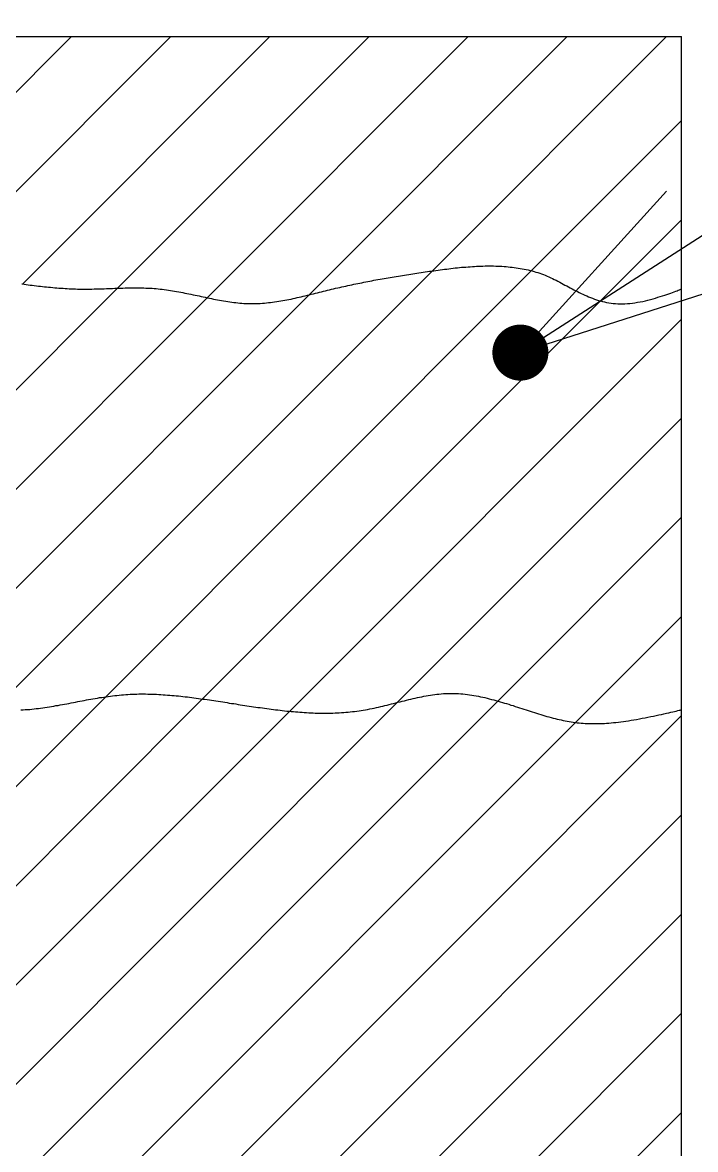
# Model space of a CAD drawing. Extents: x 443 to 1217, y -1921 to -677.
# Drawn here: x 1110.01 to 1116.4, y -1439.28 to -1428.58 of the extents above; entities that cross this region are included whole.
import ezdxf

# ---------------------------------------------------------------- set-up
doc = ezdxf.new("R2010")
doc.units = 0
doc.header["$MEASUREMENT"] = 0
doc.layers.get('0').update_dxf_attribs({"linetype": 'CONTINUOUS'})
doc.layers.add('2', color=2, linetype='CONTINUOUS')
doc.layers.add('3', color=8, linetype='CONTINUOUS')

msp = doc.modelspace()

# ---------------------------------------------------------------- linework, layer by layer
at = {"color": 7, "linetype": 'Continuous'}
msp.add_line((1114.74, -1431.714), (1137.922, -1416.764), dxfattribs=at)
at = {"color": 0}
for q in [(1116.129, -1430.181), (1116.979, -1430.27), (1116.71, -1431.081)]:
    msp.add_line((1114.74, -1431.714), q, dxfattribs=at)
at = {"color": 0, "const_width": 0.266}
msp.add_lwpolyline([(1114.622, -1431.653, 1), (1114.859, -1431.775, 1), (1114.622, -1431.653)], format="xyb", dxfattribs=at)
at = {"layer": '2', "color": 8, "linetype": 'Continuous'}
for p, q in [((1108.001, -1431.188), (1110.476, -1428.712)), ((1109.149, -1430.982), (1111.418, -1428.712)), ((1110.01, -1431.063), (1112.36, -1428.712)), ((1110.912, -1431.102), (1113.302, -1428.712)), ((1111.764, -1431.193), (1114.244, -1428.712)), ((1112.732, -1431.166), (1115.186, -1428.712)), ((1113.902, -1430.939), (1116.128, -1428.712)), ((1114.841, -1430.941), (1116.271, -1429.511)), ((1115.52, -1431.204), (1116.271, -1430.453)), ((1109.741, -1435.099), (1113.902, -1430.939)), ((1110.8, -1434.982), (1114.841, -1430.941)), ((1106.798, -1435.217), (1110.912, -1431.102)), ((1107.691, -1435.266), (1111.764, -1431.193)), ((1108.883, -1435.015), (1112.732, -1431.166)), ((1111.721, -1435.003), (1115.52, -1431.204)), ((1112.545, -1435.121), (1116.271, -1431.395)), ((1113.571, -1435.037), (1116.271, -1432.336)), ((1114.522, -1435.028), (1116.271, -1433.278)), ((1115.269, -1435.222), (1116.271, -1434.22)), ((1103.883, -1441.899), (1110.8, -1434.982)), ((1103.883, -1442.84), (1111.721, -1435.003)), ((1105.44, -1443.168), (1113.571, -1435.037)), ((1106.57, -1442.979), (1114.522, -1435.028)), ((1104.454, -1443.212), (1112.545, -1435.121)), ((1107.468, -1443.023), (1115.269, -1435.222)), ((1108.182, -1443.251), (1116.271, -1435.162)), ((1109.169, -1443.206), (1116.271, -1436.104)), ((1110.235, -1443.081), (1116.271, -1437.046)), ((1111.177, -1443.082), (1116.271, -1437.988)), ((1111.98, -1443.221), (1116.271, -1438.93))]:
    msp.add_line(p, q, dxfattribs=at)
at = {"layer": '3', "color": 3, "linetype": 'Continuous'}
for p in [(1102.951, -1428.712), (1116.271, -1449.492)]:
    msp.add_line(p, (1116.271, -1428.712), dxfattribs=at)
at = {"layer": '3', "color": 3}
for p, q in [((1113.62, -1430.981), (1113.639, -1430.978)), ((1113.639, -1430.978), (1113.659, -1430.974)), ((1113.659, -1430.974), (1113.679, -1430.971)), ((1113.679, -1430.971), (1113.698, -1430.968)), ((1113.698, -1430.968), (1113.718, -1430.965)), ((1113.718, -1430.965), (1113.738, -1430.962)), ((1113.738, -1430.962), (1113.758, -1430.959)), ((1113.758, -1430.959), (1113.777, -1430.956)), ((1113.777, -1430.956), (1113.797, -1430.953)), ((1113.797, -1430.953), (1113.817, -1430.95)), ((1113.817, -1430.95), (1113.837, -1430.947)), ((1113.837, -1430.947), (1113.857, -1430.944)), ((1113.857, -1430.944), (1113.878, -1430.942)), ((1113.878, -1430.942), (1113.898, -1430.939)), ((1113.898, -1430.939), (1113.918, -1430.936)), ((1113.918, -1430.936), (1113.938, -1430.933)), ((1113.938, -1430.933), (1113.958, -1430.93)), ((1113.958, -1430.93), (1113.979, -1430.927)), ((1113.979, -1430.927), (1113.999, -1430.925)), ((1113.999, -1430.925), (1114.019, -1430.922)), ((1114.019, -1430.922), (1114.04, -1430.92)), ((1114.04, -1430.92), (1114.06, -1430.917)), ((1114.06, -1430.917), (1114.08, -1430.915)), ((1114.08, -1430.915), (1114.101, -1430.912)), ((1114.101, -1430.912), (1114.121, -1430.91)), ((1114.121, -1430.91), (1114.142, -1430.908)), ((1114.142, -1430.908), (1114.162, -1430.906)), ((1114.162, -1430.906), (1114.182, -1430.904)), ((1114.182, -1430.904), (1114.203, -1430.902)), ((1114.203, -1430.902), (1114.223, -1430.901)), ((1114.223, -1430.901), (1114.243, -1430.899)), ((1114.243, -1430.899), (1114.264, -1430.898)), ((1114.264, -1430.898), (1114.284, -1430.896)), ((1114.284, -1430.896), (1114.305, -1430.895)), ((1114.305, -1430.895), (1114.325, -1430.894)), ((1114.325, -1430.894), (1114.345, -1430.893)), ((1114.345, -1430.893), (1114.365, -1430.892)), ((1114.365, -1430.892), (1114.385, -1430.892)), ((1114.385, -1430.892), (1114.405, -1430.891)), ((1114.405, -1430.891), (1114.426, -1430.891)), ((1114.426, -1430.891), (1114.446, -1430.891)), ((1114.446, -1430.891), (1114.466, -1430.891)), ((1114.466, -1430.891), (1114.486, -1430.891)), ((1114.486, -1430.891), (1114.506, -1430.892)), ((1114.506, -1430.892), (1114.525, -1430.892)), ((1114.525, -1430.892), (1114.545, -1430.893)), ((1114.545, -1430.893), (1114.565, -1430.894)), ((1114.565, -1430.894), (1114.585, -1430.896)), ((1114.585, -1430.896), (1114.604, -1430.897)), ((1114.604, -1430.897), (1114.624, -1430.899)), ((1114.624, -1430.899), (1114.643, -1430.901)), ((1114.643, -1430.901), (1114.663, -1430.903)), ((1114.663, -1430.903), (1114.682, -1430.905)), ((1114.682, -1430.905), (1114.701, -1430.908)), ((1114.701, -1430.908), (1114.72, -1430.911)), ((1114.72, -1430.911), (1114.739, -1430.914)), ((1114.739, -1430.914), (1114.758, -1430.917)), ((1114.758, -1430.917), (1114.777, -1430.921)), ((1114.777, -1430.921), (1114.796, -1430.925)), ((1114.796, -1430.925), (1114.814, -1430.929)), ((1114.814, -1430.929), (1114.833, -1430.934)), ((1114.833, -1430.934), (1114.851, -1430.938)), ((1114.851, -1430.938), (1114.87, -1430.943)), ((1114.87, -1430.943), (1114.888, -1430.949)), ((1114.888, -1430.949), (1114.906, -1430.954)), ((1114.906, -1430.954), (1114.924, -1430.96)), ((1114.924, -1430.96), (1114.942, -1430.967)), ((1114.942, -1430.967), (1114.959, -1430.973)), ((1114.959, -1430.973), (1114.977, -1430.98)), ((1114.977, -1430.98), (1114.994, -1430.987)), ((1110.004, -1431.062), (1110.024, -1431.065)), ((1110.024, -1431.065), (1110.043, -1431.067)), ((1110.043, -1431.067), (1110.063, -1431.07)), ((1110.063, -1431.07), (1110.082, -1431.072)), ((1110.082, -1431.072), (1110.102, -1431.075)), ((1110.102, -1431.075), (1110.121, -1431.077)), ((1110.121, -1431.077), (1110.141, -1431.079)), ((1110.141, -1431.079), (1110.16, -1431.082)), ((1110.16, -1431.082), (1110.18, -1431.084)), ((1110.18, -1431.084), (1110.199, -1431.086)), ((1110.199, -1431.086), (1110.219, -1431.088)), ((1113.043, -1431.09), (1113.062, -1431.086)), ((1113.062, -1431.086), (1113.081, -1431.082)), ((1113.081, -1431.082), (1113.1, -1431.077)), ((1113.1, -1431.077), (1113.12, -1431.073)), ((1113.12, -1431.073), (1113.139, -1431.069)), ((1113.139, -1431.069), (1113.158, -1431.065)), ((1113.158, -1431.065), (1113.177, -1431.061)), ((1113.177, -1431.061), (1113.196, -1431.057)), ((1113.196, -1431.057), (1113.215, -1431.053)), ((1113.215, -1431.053), (1113.234, -1431.05)), ((1113.234, -1431.05), (1113.253, -1431.046)), ((1113.253, -1431.046), (1113.272, -1431.042)), ((1113.272, -1431.042), (1113.292, -1431.038)), ((1113.292, -1431.038), (1113.311, -1431.035)), ((1113.311, -1431.035), (1113.33, -1431.031)), ((1113.33, -1431.031), (1113.349, -1431.027)), ((1113.349, -1431.027), (1113.368, -1431.024)), ((1113.368, -1431.024), (1113.387, -1431.02)), ((1113.387, -1431.02), (1113.407, -1431.017)), ((1113.407, -1431.017), (1113.426, -1431.013)), ((1113.426, -1431.013), (1113.445, -1431.01)), ((1113.445, -1431.01), (1113.464, -1431.007)), ((1113.464, -1431.007), (1113.484, -1431.003)), ((1113.484, -1431.003), (1113.503, -1431)), ((1113.503, -1431), (1113.523, -1430.997)), ((1113.523, -1430.997), (1113.542, -1430.993)), ((1113.542, -1430.993), (1113.561, -1430.99)), ((1113.561, -1430.99), (1113.581, -1430.987)), ((1113.581, -1430.987), (1113.6, -1430.984)), ((1113.6, -1430.984), (1113.62, -1430.981)), ((1114.994, -1430.987), (1115.011, -1430.995)), ((1115.011, -1430.995), (1115.029, -1431.003)), ((1115.029, -1431.003), (1115.046, -1431.011)), ((1115.046, -1431.011), (1115.063, -1431.019)), ((1115.063, -1431.019), (1115.08, -1431.027)), ((1115.08, -1431.027), (1115.097, -1431.036)), ((1115.097, -1431.036), (1115.114, -1431.045)), ((1115.114, -1431.045), (1115.13, -1431.054)), ((1115.13, -1431.054), (1115.147, -1431.063)), ((1115.147, -1431.063), (1115.164, -1431.072)), ((1115.164, -1431.072), (1115.181, -1431.081)), ((1115.181, -1431.081), (1115.198, -1431.09)), ((1110.219, -1431.088), (1110.238, -1431.09)), ((1110.238, -1431.09), (1110.258, -1431.092)), ((1110.258, -1431.092), (1110.277, -1431.094)), ((1110.277, -1431.094), (1110.297, -1431.096)), ((1110.297, -1431.096), (1110.317, -1431.098)), ((1110.317, -1431.098), (1110.336, -1431.099)), ((1110.336, -1431.099), (1110.355, -1431.101)), ((1110.355, -1431.101), (1110.375, -1431.102)), ((1110.375, -1431.102), (1110.395, -1431.103)), ((1110.395, -1431.103), (1110.414, -1431.105)), ((1110.414, -1431.105), (1110.434, -1431.106)), ((1110.434, -1431.106), (1110.453, -1431.107)), ((1110.453, -1431.107), (1110.473, -1431.108)), ((1110.473, -1431.108), (1110.493, -1431.108)), ((1110.493, -1431.108), (1110.512, -1431.109)), ((1110.512, -1431.109), (1110.532, -1431.11)), ((1110.532, -1431.11), (1110.551, -1431.11)), ((1110.551, -1431.11), (1110.571, -1431.11)), ((1110.571, -1431.11), (1110.59, -1431.11)), ((1110.59, -1431.11), (1110.61, -1431.11)), ((1110.61, -1431.11), (1110.63, -1431.11)), ((1110.63, -1431.11), (1110.649, -1431.11)), ((1110.649, -1431.11), (1110.669, -1431.11)), ((1110.669, -1431.11), (1110.689, -1431.109)), ((1110.689, -1431.109), (1110.709, -1431.109)), ((1110.709, -1431.109), (1110.728, -1431.108)), ((1110.728, -1431.108), (1110.748, -1431.108)), ((1110.748, -1431.108), (1110.767, -1431.107)), ((1110.767, -1431.107), (1110.787, -1431.107)), ((1110.787, -1431.107), (1110.807, -1431.106)), ((1110.807, -1431.106), (1110.827, -1431.105)), ((1110.827, -1431.105), (1110.846, -1431.104)), ((1110.846, -1431.104), (1110.866, -1431.104)), ((1110.866, -1431.104), (1110.886, -1431.103)), ((1110.886, -1431.103), (1110.905, -1431.102)), ((1110.905, -1431.102), (1110.925, -1431.102)), ((1110.925, -1431.102), (1110.945, -1431.101)), ((1110.945, -1431.101), (1110.964, -1431.101)), ((1110.964, -1431.101), (1110.984, -1431.1)), ((1110.984, -1431.1), (1111.004, -1431.1)), ((1111.004, -1431.1), (1111.024, -1431.099)), ((1111.024, -1431.099), (1111.043, -1431.099)), ((1111.043, -1431.099), (1111.063, -1431.099)), ((1111.063, -1431.099), (1111.083, -1431.099)), ((1111.083, -1431.099), (1111.102, -1431.099)), ((1111.102, -1431.099), (1111.122, -1431.099)), ((1111.122, -1431.099), (1111.142, -1431.099)), ((1111.142, -1431.099), (1111.161, -1431.1)), ((1111.161, -1431.1), (1111.181, -1431.101)), ((1111.181, -1431.101), (1111.201, -1431.101)), ((1111.201, -1431.101), (1111.22, -1431.102)), ((1111.22, -1431.102), (1111.24, -1431.103)), ((1111.24, -1431.103), (1111.259, -1431.105)), ((1111.259, -1431.105), (1111.279, -1431.106)), ((1111.279, -1431.106), (1111.299, -1431.108)), ((1111.299, -1431.108), (1111.318, -1431.11)), ((1111.318, -1431.11), (1111.338, -1431.112)), ((1111.338, -1431.112), (1111.357, -1431.115)), ((1111.357, -1431.115), (1111.377, -1431.117)), ((1111.377, -1431.117), (1111.396, -1431.12)), ((1111.396, -1431.12), (1111.416, -1431.123)), ((1111.416, -1431.123), (1111.435, -1431.126)), ((1111.435, -1431.126), (1111.455, -1431.129)), ((1111.455, -1431.129), (1111.474, -1431.133)), ((1111.474, -1431.133), (1111.494, -1431.136)), ((1111.494, -1431.136), (1111.513, -1431.14)), ((1111.513, -1431.14), (1111.533, -1431.144)), ((1111.533, -1431.144), (1111.552, -1431.148)), ((1111.552, -1431.148), (1111.571, -1431.152)), ((1111.571, -1431.152), (1111.591, -1431.156)), ((1111.591, -1431.156), (1111.61, -1431.16)), ((1111.61, -1431.16), (1111.63, -1431.164)), ((1111.63, -1431.164), (1111.649, -1431.168)), ((1111.649, -1431.168), (1111.668, -1431.172)), ((1111.668, -1431.172), (1111.688, -1431.176)), ((1111.688, -1431.176), (1111.707, -1431.18)), ((1111.707, -1431.18), (1111.727, -1431.185)), ((1111.727, -1431.185), (1111.746, -1431.189)), ((1111.746, -1431.189), (1111.765, -1431.193)), ((1111.765, -1431.193), (1111.785, -1431.197)), ((1112.599, -1431.196), (1112.619, -1431.192)), ((1112.619, -1431.192), (1112.638, -1431.188)), ((1112.638, -1431.188), (1112.658, -1431.183)), ((1112.658, -1431.183), (1112.677, -1431.179)), ((1112.677, -1431.179), (1112.696, -1431.174)), ((1112.696, -1431.174), (1112.716, -1431.17)), ((1112.716, -1431.17), (1112.735, -1431.165)), ((1112.735, -1431.165), (1112.754, -1431.16)), ((1112.754, -1431.16), (1112.774, -1431.156)), ((1112.774, -1431.156), (1112.793, -1431.151)), ((1112.793, -1431.151), (1112.812, -1431.146)), ((1112.812, -1431.146), (1112.832, -1431.141)), ((1112.832, -1431.141), (1112.851, -1431.136)), ((1112.851, -1431.136), (1112.87, -1431.132)), ((1112.87, -1431.132), (1112.89, -1431.127)), ((1112.89, -1431.127), (1112.909, -1431.122)), ((1112.909, -1431.122), (1112.928, -1431.117)), ((1112.928, -1431.117), (1112.947, -1431.113)), ((1112.947, -1431.113), (1112.966, -1431.108)), ((1112.966, -1431.108), (1112.985, -1431.103)), ((1112.985, -1431.103), (1113.005, -1431.099)), ((1113.005, -1431.099), (1113.024, -1431.095)), ((1113.024, -1431.095), (1113.043, -1431.09)), ((1115.198, -1431.09), (1115.215, -1431.099)), ((1115.215, -1431.099), (1115.232, -1431.108)), ((1115.232, -1431.108), (1115.249, -1431.117)), ((1115.249, -1431.117), (1115.266, -1431.126)), ((1115.266, -1431.126), (1115.283, -1431.135)), ((1115.283, -1431.135), (1115.3, -1431.144)), ((1115.3, -1431.144), (1115.318, -1431.152)), ((1115.318, -1431.152), (1115.335, -1431.16)), ((1115.335, -1431.16), (1115.353, -1431.168)), ((1115.353, -1431.168), (1115.371, -1431.176)), ((1115.371, -1431.176), (1115.389, -1431.184)), ((1115.389, -1431.184), (1115.407, -1431.191)), ((1115.407, -1431.191), (1115.425, -1431.198)), ((1116.024, -1431.196), (1116.047, -1431.189)), ((1116.047, -1431.189), (1116.07, -1431.182)), ((1116.07, -1431.182), (1116.091, -1431.175)), ((1116.091, -1431.175), (1116.112, -1431.168)), ((1116.112, -1431.168), (1116.132, -1431.162)), ((1116.132, -1431.162), (1116.152, -1431.155)), ((1116.152, -1431.155), (1116.169, -1431.149)), ((1116.169, -1431.149), (1116.186, -1431.143)), ((1116.186, -1431.143), (1116.202, -1431.137)), ((1116.202, -1431.137), (1116.217, -1431.131)), ((1116.217, -1431.131), (1116.23, -1431.126)), ((1116.23, -1431.126), (1116.241, -1431.122)), ((1116.241, -1431.122), (1116.251, -1431.118)), ((1116.251, -1431.118), (1116.26, -1431.115)), ((1116.26, -1431.115), (1116.266, -1431.112)), ((1116.266, -1431.112), (1116.271, -1431.11)), ((1111.785, -1431.197), (1111.804, -1431.201)), ((1111.804, -1431.201), (1111.823, -1431.205)), ((1111.823, -1431.205), (1111.843, -1431.209)), ((1111.843, -1431.209), (1111.862, -1431.212)), ((1111.862, -1431.212), (1111.882, -1431.216)), ((1111.882, -1431.216), (1111.901, -1431.219)), ((1111.901, -1431.219), (1111.92, -1431.223)), ((1111.92, -1431.223), (1111.94, -1431.226)), ((1111.94, -1431.226), (1111.959, -1431.229)), ((1111.959, -1431.229), (1111.978, -1431.232)), ((1111.978, -1431.232), (1111.998, -1431.234)), ((1111.998, -1431.234), (1112.017, -1431.237)), ((1112.017, -1431.237), (1112.036, -1431.239)), ((1112.036, -1431.239), (1112.056, -1431.241)), ((1112.056, -1431.241), (1112.075, -1431.243)), ((1112.075, -1431.243), (1112.095, -1431.245)), ((1112.095, -1431.245), (1112.114, -1431.246)), ((1112.114, -1431.246), (1112.133, -1431.247)), ((1112.133, -1431.247), (1112.153, -1431.248)), ((1112.153, -1431.248), (1112.172, -1431.248)), ((1112.172, -1431.248), (1112.191, -1431.248)), ((1112.191, -1431.248), (1112.211, -1431.248)), ((1112.211, -1431.248), (1112.23, -1431.247)), ((1112.23, -1431.247), (1112.25, -1431.247)), ((1112.25, -1431.247), (1112.269, -1431.246)), ((1112.269, -1431.246), (1112.289, -1431.244)), ((1112.289, -1431.244), (1112.308, -1431.243)), ((1112.308, -1431.243), (1112.328, -1431.241)), ((1112.328, -1431.241), (1112.347, -1431.239)), ((1112.347, -1431.239), (1112.366, -1431.237)), ((1112.366, -1431.237), (1112.386, -1431.235)), ((1112.386, -1431.235), (1112.405, -1431.232)), ((1112.405, -1431.232), (1112.425, -1431.229)), ((1112.425, -1431.229), (1112.444, -1431.226)), ((1112.444, -1431.226), (1112.464, -1431.223)), ((1112.464, -1431.223), (1112.483, -1431.22)), ((1112.483, -1431.22), (1112.502, -1431.216)), ((1112.502, -1431.216), (1112.522, -1431.212)), ((1112.522, -1431.212), (1112.541, -1431.209)), ((1112.541, -1431.209), (1112.561, -1431.205)), ((1112.561, -1431.205), (1112.58, -1431.201)), ((1112.58, -1431.201), (1112.599, -1431.196)), ((1115.425, -1431.198), (1115.444, -1431.205)), ((1115.444, -1431.205), (1115.463, -1431.212)), ((1115.463, -1431.212), (1115.482, -1431.218)), ((1115.482, -1431.218), (1115.501, -1431.223)), ((1115.501, -1431.223), (1115.521, -1431.228)), ((1115.521, -1431.228), (1115.541, -1431.233)), ((1115.541, -1431.233), (1115.56, -1431.237)), ((1115.56, -1431.237), (1115.581, -1431.241)), ((1115.581, -1431.241), (1115.602, -1431.244)), ((1115.602, -1431.244), (1115.623, -1431.246)), ((1115.623, -1431.246), (1115.644, -1431.248)), ((1115.644, -1431.248), (1115.666, -1431.25)), ((1115.666, -1431.25), (1115.688, -1431.251)), ((1115.688, -1431.251), (1115.711, -1431.251)), ((1115.711, -1431.251), (1115.734, -1431.25)), ((1115.734, -1431.25), (1115.757, -1431.249)), ((1115.757, -1431.249), (1115.781, -1431.247)), ((1115.781, -1431.247), (1115.805, -1431.244)), ((1115.805, -1431.244), (1115.829, -1431.24)), ((1115.829, -1431.24), (1115.854, -1431.236)), ((1115.854, -1431.236), (1115.879, -1431.232)), ((1115.879, -1431.232), (1115.903, -1431.227)), ((1115.903, -1431.227), (1115.928, -1431.221)), ((1115.928, -1431.221), (1115.953, -1431.215)), ((1115.953, -1431.215), (1115.977, -1431.209)), ((1115.977, -1431.209), (1116.001, -1431.203)), ((1116.001, -1431.203), (1116.024, -1431.196)), ((1110.431, -1435.049), (1110.451, -1435.045)), ((1110.451, -1435.045), (1110.472, -1435.041)), ((1110.472, -1435.041), (1110.493, -1435.037)), ((1110.493, -1435.037), (1110.513, -1435.033)), ((1110.513, -1435.033), (1110.534, -1435.029)), ((1110.534, -1435.029), (1110.555, -1435.025)), ((1110.555, -1435.025), (1110.575, -1435.021)), ((1110.575, -1435.021), (1110.596, -1435.017)), ((1110.596, -1435.017), (1110.617, -1435.013)), ((1110.617, -1435.013), (1110.638, -1435.009)), ((1110.638, -1435.009), (1110.658, -1435.005)), ((1110.658, -1435.005), (1110.679, -1435.002)), ((1110.679, -1435.002), (1110.7, -1434.998)), ((1110.7, -1434.998), (1110.721, -1434.995)), ((1110.721, -1434.995), (1110.741, -1434.991)), ((1110.741, -1434.991), (1110.762, -1434.988)), ((1110.762, -1434.988), (1110.783, -1434.985)), ((1110.783, -1434.985), (1110.804, -1434.982)), ((1110.804, -1434.982), (1110.824, -1434.979)), ((1110.824, -1434.979), (1110.845, -1434.976)), ((1110.845, -1434.976), (1110.866, -1434.973)), ((1110.866, -1434.973), (1110.887, -1434.971)), ((1110.887, -1434.971), (1110.907, -1434.969)), ((1110.907, -1434.969), (1110.928, -1434.966)), ((1110.928, -1434.966), (1110.949, -1434.965)), ((1110.949, -1434.965), (1110.97, -1434.963)), ((1110.97, -1434.963), (1110.99, -1434.961)), ((1110.99, -1434.961), (1111.011, -1434.96)), ((1111.011, -1434.96), (1111.032, -1434.959)), ((1111.032, -1434.959), (1111.053, -1434.958)), ((1111.053, -1434.958), (1111.074, -1434.957)), ((1111.074, -1434.957), (1111.095, -1434.957)), ((1111.095, -1434.957), (1111.116, -1434.956)), ((1111.116, -1434.956), (1111.136, -1434.956)), ((1111.136, -1434.956), (1111.157, -1434.956)), ((1111.157, -1434.956), (1111.178, -1434.956)), ((1111.178, -1434.956), (1111.199, -1434.957)), ((1111.199, -1434.957), (1111.22, -1434.957)), ((1111.22, -1434.957), (1111.241, -1434.958)), ((1111.241, -1434.958), (1111.262, -1434.958)), ((1111.262, -1434.958), (1111.283, -1434.959)), ((1111.283, -1434.959), (1111.304, -1434.96)), ((1111.304, -1434.96), (1111.324, -1434.962)), ((1111.324, -1434.962), (1111.345, -1434.963)), ((1111.345, -1434.963), (1111.366, -1434.964)), ((1111.366, -1434.964), (1111.387, -1434.966)), ((1111.387, -1434.966), (1111.408, -1434.967)), ((1111.408, -1434.967), (1111.429, -1434.969)), ((1111.429, -1434.969), (1111.45, -1434.971)), ((1111.45, -1434.971), (1111.471, -1434.973)), ((1111.471, -1434.973), (1111.492, -1434.975)), ((1111.492, -1434.975), (1111.513, -1434.977)), ((1111.513, -1434.977), (1111.534, -1434.98)), ((1111.534, -1434.98), (1111.555, -1434.982)), ((1111.555, -1434.982), (1111.576, -1434.984)), ((1111.576, -1434.984), (1111.597, -1434.987)), ((1111.597, -1434.987), (1111.618, -1434.989)), ((1111.618, -1434.989), (1111.639, -1434.992)), ((1111.639, -1434.992), (1111.66, -1434.995)), ((1111.66, -1434.995), (1111.681, -1434.998)), ((1111.681, -1434.998), (1111.702, -1435.001)), ((1111.702, -1435.001), (1111.723, -1435.004)), ((1111.723, -1435.004), (1111.743, -1435.006)), ((1111.743, -1435.006), (1111.764, -1435.01)), ((1111.764, -1435.01), (1111.785, -1435.013)), ((1111.785, -1435.013), (1111.806, -1435.016)), ((1111.806, -1435.016), (1111.827, -1435.019)), ((1111.827, -1435.019), (1111.848, -1435.022)), ((1111.848, -1435.022), (1111.869, -1435.025)), ((1111.869, -1435.025), (1111.89, -1435.028)), ((1111.89, -1435.028), (1111.912, -1435.032)), ((1111.912, -1435.032), (1111.933, -1435.035)), ((1111.933, -1435.035), (1111.953, -1435.038)), ((1111.953, -1435.038), (1111.974, -1435.042)), ((1111.974, -1435.042), (1111.995, -1435.045)), ((1111.995, -1435.045), (1112.016, -1435.048)), ((1113.515, -1435.051), (1113.536, -1435.046)), ((1113.536, -1435.046), (1113.556, -1435.04)), ((1113.556, -1435.04), (1113.577, -1435.035)), ((1113.577, -1435.035), (1113.597, -1435.03)), ((1113.597, -1435.03), (1113.618, -1435.025)), ((1113.618, -1435.025), (1113.638, -1435.02)), ((1113.638, -1435.02), (1113.659, -1435.015)), ((1113.659, -1435.015), (1113.68, -1435.01)), ((1113.68, -1435.01), (1113.7, -1435.005)), ((1113.7, -1435.005), (1113.721, -1435)), ((1113.721, -1435), (1113.741, -1434.995)), ((1113.741, -1434.995), (1113.762, -1434.991)), ((1113.762, -1434.991), (1113.782, -1434.986)), ((1113.782, -1434.986), (1113.803, -1434.982)), ((1113.803, -1434.982), (1113.823, -1434.978)), ((1113.823, -1434.978), (1113.844, -1434.974)), ((1113.844, -1434.974), (1113.864, -1434.971)), ((1113.864, -1434.971), (1113.885, -1434.968)), ((1113.885, -1434.968), (1113.906, -1434.964)), ((1113.906, -1434.964), (1113.926, -1434.962)), ((1113.926, -1434.962), (1113.947, -1434.959)), ((1113.947, -1434.959), (1113.967, -1434.957)), ((1113.967, -1434.957), (1113.988, -1434.955)), ((1113.988, -1434.955), (1114.009, -1434.953)), ((1114.009, -1434.953), (1114.029, -1434.952)), ((1114.029, -1434.952), (1114.05, -1434.951)), ((1114.05, -1434.951), (1114.071, -1434.951)), ((1114.071, -1434.951), (1114.092, -1434.951)), ((1114.092, -1434.951), (1114.112, -1434.951)), ((1114.112, -1434.951), (1114.133, -1434.952)), ((1114.133, -1434.952), (1114.154, -1434.953)), ((1114.154, -1434.953), (1114.175, -1434.954)), ((1114.175, -1434.954), (1114.195, -1434.956)), ((1114.195, -1434.956), (1114.216, -1434.958)), ((1114.216, -1434.958), (1114.237, -1434.961)), ((1114.237, -1434.961), (1114.258, -1434.964)), ((1114.258, -1434.964), (1114.279, -1434.967)), ((1114.279, -1434.967), (1114.299, -1434.97)), ((1114.299, -1434.97), (1114.32, -1434.974)), ((1114.32, -1434.974), (1114.341, -1434.978)), ((1114.341, -1434.978), (1114.362, -1434.982)), ((1114.362, -1434.982), (1114.383, -1434.987)), ((1114.383, -1434.987), (1114.403, -1434.991)), ((1114.403, -1434.991), (1114.424, -1434.996)), ((1114.424, -1434.996), (1114.445, -1435.001)), ((1114.445, -1435.001), (1114.466, -1435.007)), ((1114.466, -1435.007), (1114.487, -1435.012)), ((1114.487, -1435.012), (1114.507, -1435.018)), ((1114.507, -1435.018), (1114.528, -1435.024)), ((1114.528, -1435.024), (1114.549, -1435.03)), ((1114.549, -1435.03), (1114.569, -1435.036)), ((1114.569, -1435.036), (1114.59, -1435.042)), ((1114.59, -1435.042), (1114.61, -1435.048)), ((1109.994, -1435.108), (1110.015, -1435.107)), ((1110.015, -1435.107), (1110.036, -1435.105)), ((1110.036, -1435.105), (1110.057, -1435.104)), ((1110.057, -1435.104), (1110.078, -1435.102)), ((1110.078, -1435.102), (1110.099, -1435.1)), ((1110.099, -1435.1), (1110.119, -1435.098)), ((1110.119, -1435.098), (1110.14, -1435.095)), ((1110.14, -1435.095), (1110.161, -1435.093)), ((1110.161, -1435.093), (1110.182, -1435.09)), ((1110.182, -1435.09), (1110.202, -1435.087)), ((1110.202, -1435.087), (1110.223, -1435.084)), ((1110.223, -1435.084), (1110.244, -1435.081)), ((1110.244, -1435.081), (1110.265, -1435.078)), ((1110.265, -1435.078), (1110.285, -1435.075)), ((1110.285, -1435.075), (1110.306, -1435.071)), ((1110.306, -1435.071), (1110.327, -1435.067)), ((1110.327, -1435.067), (1110.348, -1435.064)), ((1110.348, -1435.064), (1110.368, -1435.06)), ((1110.368, -1435.06), (1110.389, -1435.056)), ((1110.389, -1435.056), (1110.41, -1435.052)), ((1110.41, -1435.052), (1110.431, -1435.049)), ((1112.016, -1435.048), (1112.037, -1435.051)), ((1112.037, -1435.051), (1112.058, -1435.055)), ((1112.058, -1435.055), (1112.079, -1435.058)), ((1112.079, -1435.058), (1112.101, -1435.061)), ((1112.101, -1435.061), (1112.122, -1435.064)), ((1112.122, -1435.064), (1112.142, -1435.068)), ((1112.142, -1435.068), (1112.163, -1435.071)), ((1112.163, -1435.071), (1112.184, -1435.074)), ((1112.184, -1435.074), (1112.205, -1435.077)), ((1112.205, -1435.077), (1112.226, -1435.08)), ((1112.226, -1435.08), (1112.247, -1435.083)), ((1112.247, -1435.083), (1112.268, -1435.086)), ((1112.268, -1435.086), (1112.289, -1435.089)), ((1112.289, -1435.089), (1112.31, -1435.092)), ((1112.31, -1435.092), (1112.331, -1435.095)), ((1112.331, -1435.095), (1112.352, -1435.098)), ((1112.352, -1435.098), (1112.373, -1435.101)), ((1112.373, -1435.101), (1112.394, -1435.103)), ((1112.394, -1435.103), (1112.415, -1435.106)), ((1112.415, -1435.106), (1112.436, -1435.108)), ((1112.436, -1435.108), (1112.457, -1435.111)), ((1112.457, -1435.111), (1112.478, -1435.113)), ((1112.478, -1435.113), (1112.499, -1435.116)), ((1112.499, -1435.116), (1112.52, -1435.118)), ((1112.52, -1435.118), (1112.541, -1435.12)), ((1112.541, -1435.12), (1112.562, -1435.122)), ((1112.562, -1435.122), (1112.583, -1435.124)), ((1112.583, -1435.124), (1112.604, -1435.126)), ((1112.604, -1435.126), (1112.625, -1435.127)), ((1112.625, -1435.127), (1112.645, -1435.129)), ((1112.645, -1435.129), (1112.666, -1435.13)), ((1112.666, -1435.13), (1112.687, -1435.132)), ((1112.687, -1435.132), (1112.708, -1435.133)), ((1112.708, -1435.133), (1112.729, -1435.134)), ((1112.729, -1435.134), (1112.75, -1435.135)), ((1112.75, -1435.135), (1112.771, -1435.136)), ((1112.771, -1435.136), (1112.792, -1435.137)), ((1112.792, -1435.137), (1112.812, -1435.137)), ((1112.812, -1435.137), (1112.833, -1435.138)), ((1112.833, -1435.138), (1112.854, -1435.138)), ((1112.854, -1435.138), (1112.875, -1435.138)), ((1112.875, -1435.138), (1112.896, -1435.138)), ((1112.896, -1435.138), (1112.917, -1435.138)), ((1112.917, -1435.138), (1112.937, -1435.137)), ((1112.937, -1435.137), (1112.958, -1435.137)), ((1112.958, -1435.137), (1112.979, -1435.136)), ((1112.979, -1435.136), (1113, -1435.135)), ((1113, -1435.135), (1113.02, -1435.134)), ((1113.02, -1435.134), (1113.041, -1435.133)), ((1113.041, -1435.133), (1113.062, -1435.131)), ((1113.062, -1435.131), (1113.083, -1435.13)), ((1113.083, -1435.13), (1113.103, -1435.128)), ((1113.103, -1435.128), (1113.124, -1435.126)), ((1113.124, -1435.126), (1113.145, -1435.124)), ((1113.145, -1435.124), (1113.165, -1435.121)), ((1113.165, -1435.121), (1113.186, -1435.119)), ((1113.186, -1435.119), (1113.207, -1435.116)), ((1113.207, -1435.116), (1113.227, -1435.113)), ((1113.227, -1435.113), (1113.248, -1435.11)), ((1113.248, -1435.11), (1113.269, -1435.106)), ((1113.269, -1435.106), (1113.289, -1435.102)), ((1113.289, -1435.102), (1113.31, -1435.098)), ((1113.31, -1435.098), (1113.331, -1435.094)), ((1113.331, -1435.094), (1113.351, -1435.09)), ((1113.351, -1435.09), (1113.372, -1435.085)), ((1113.372, -1435.085), (1113.392, -1435.081)), ((1113.392, -1435.081), (1113.413, -1435.076)), ((1113.413, -1435.076), (1113.433, -1435.071)), ((1113.433, -1435.071), (1113.454, -1435.066)), ((1113.454, -1435.066), (1113.474, -1435.061)), ((1113.474, -1435.061), (1113.495, -1435.056)), ((1113.495, -1435.056), (1113.515, -1435.051)), ((1114.61, -1435.048), (1114.631, -1435.054)), ((1114.631, -1435.054), (1114.651, -1435.061)), ((1114.651, -1435.061), (1114.672, -1435.067)), ((1114.672, -1435.067), (1114.692, -1435.074)), ((1114.692, -1435.074), (1114.713, -1435.08)), ((1114.713, -1435.08), (1114.733, -1435.087)), ((1114.733, -1435.087), (1114.753, -1435.094)), ((1114.753, -1435.094), (1114.774, -1435.1)), ((1114.774, -1435.1), (1114.794, -1435.107)), ((1114.794, -1435.107), (1114.814, -1435.113)), ((1114.814, -1435.113), (1114.834, -1435.12)), ((1114.834, -1435.12), (1114.854, -1435.126)), ((1114.854, -1435.126), (1114.874, -1435.133)), ((1114.874, -1435.133), (1114.894, -1435.139)), ((1114.894, -1435.139), (1114.914, -1435.145)), ((1114.914, -1435.145), (1114.934, -1435.151)), ((1114.934, -1435.151), (1114.954, -1435.157)), ((1116.057, -1435.155), (1116.081, -1435.15)), ((1116.081, -1435.15), (1116.105, -1435.144)), ((1116.105, -1435.144), (1116.128, -1435.139)), ((1116.128, -1435.139), (1116.15, -1435.134)), ((1116.15, -1435.134), (1116.17, -1435.13)), ((1116.17, -1435.13), (1116.189, -1435.125)), ((1116.189, -1435.125), (1116.206, -1435.121)), ((1116.206, -1435.121), (1116.222, -1435.118)), ((1116.222, -1435.118), (1116.236, -1435.114)), ((1116.236, -1435.114), (1116.248, -1435.111)), ((1116.248, -1435.111), (1116.258, -1435.109)), ((1116.258, -1435.109), (1116.266, -1435.107)), ((1116.266, -1435.107), (1116.271, -1435.106)), ((1114.954, -1435.157), (1114.973, -1435.163)), ((1114.973, -1435.163), (1114.993, -1435.169)), ((1114.993, -1435.169), (1115.012, -1435.174)), ((1115.012, -1435.174), (1115.032, -1435.18)), ((1115.032, -1435.18), (1115.051, -1435.185)), ((1115.051, -1435.185), (1115.071, -1435.19)), ((1115.071, -1435.19), (1115.09, -1435.194)), ((1115.09, -1435.194), (1115.109, -1435.199)), ((1115.109, -1435.199), (1115.128, -1435.203)), ((1115.128, -1435.203), (1115.147, -1435.207)), ((1115.147, -1435.207), (1115.166, -1435.211)), ((1115.166, -1435.211), (1115.185, -1435.215)), ((1115.185, -1435.215), (1115.204, -1435.218)), ((1115.204, -1435.218), (1115.223, -1435.221)), ((1115.223, -1435.221), (1115.242, -1435.224)), ((1115.242, -1435.224), (1115.261, -1435.226)), ((1115.261, -1435.226), (1115.28, -1435.229)), ((1115.28, -1435.229), (1115.299, -1435.231)), ((1115.299, -1435.231), (1115.318, -1435.232)), ((1115.318, -1435.232), (1115.337, -1435.234)), ((1115.337, -1435.234), (1115.357, -1435.235)), ((1115.357, -1435.235), (1115.376, -1435.236)), ((1115.376, -1435.236), (1115.396, -1435.237)), ((1115.396, -1435.237), (1115.415, -1435.238)), ((1115.415, -1435.238), (1115.435, -1435.238)), ((1115.435, -1435.238), (1115.456, -1435.238)), ((1115.456, -1435.238), (1115.476, -1435.238)), ((1115.476, -1435.238), (1115.497, -1435.237)), ((1115.497, -1435.237), (1115.518, -1435.236)), ((1115.518, -1435.236), (1115.539, -1435.235)), ((1115.539, -1435.235), (1115.56, -1435.234)), ((1115.56, -1435.234), (1115.582, -1435.232)), ((1115.582, -1435.232), (1115.604, -1435.23)), ((1115.604, -1435.23), (1115.626, -1435.228)), ((1115.626, -1435.228), (1115.649, -1435.226)), ((1115.649, -1435.226), (1115.672, -1435.223)), ((1115.672, -1435.223), (1115.696, -1435.22)), ((1115.696, -1435.22), (1115.719, -1435.217)), ((1115.719, -1435.217), (1115.744, -1435.214)), ((1115.744, -1435.214), (1115.768, -1435.21)), ((1115.768, -1435.21), (1115.794, -1435.206)), ((1115.794, -1435.206), (1115.819, -1435.201)), ((1115.819, -1435.201), (1115.845, -1435.197)), ((1115.845, -1435.197), (1115.872, -1435.192)), ((1115.872, -1435.192), (1115.899, -1435.187)), ((1115.899, -1435.187), (1115.926, -1435.182)), ((1115.926, -1435.182), (1115.953, -1435.177)), ((1115.953, -1435.177), (1115.979, -1435.171)), ((1115.979, -1435.171), (1116.005, -1435.166)), ((1116.005, -1435.166), (1116.031, -1435.16)), ((1116.031, -1435.16), (1116.057, -1435.155))]:
    msp.add_line(p, q, dxfattribs=at)

doc.saveas('drawing.dxf')
